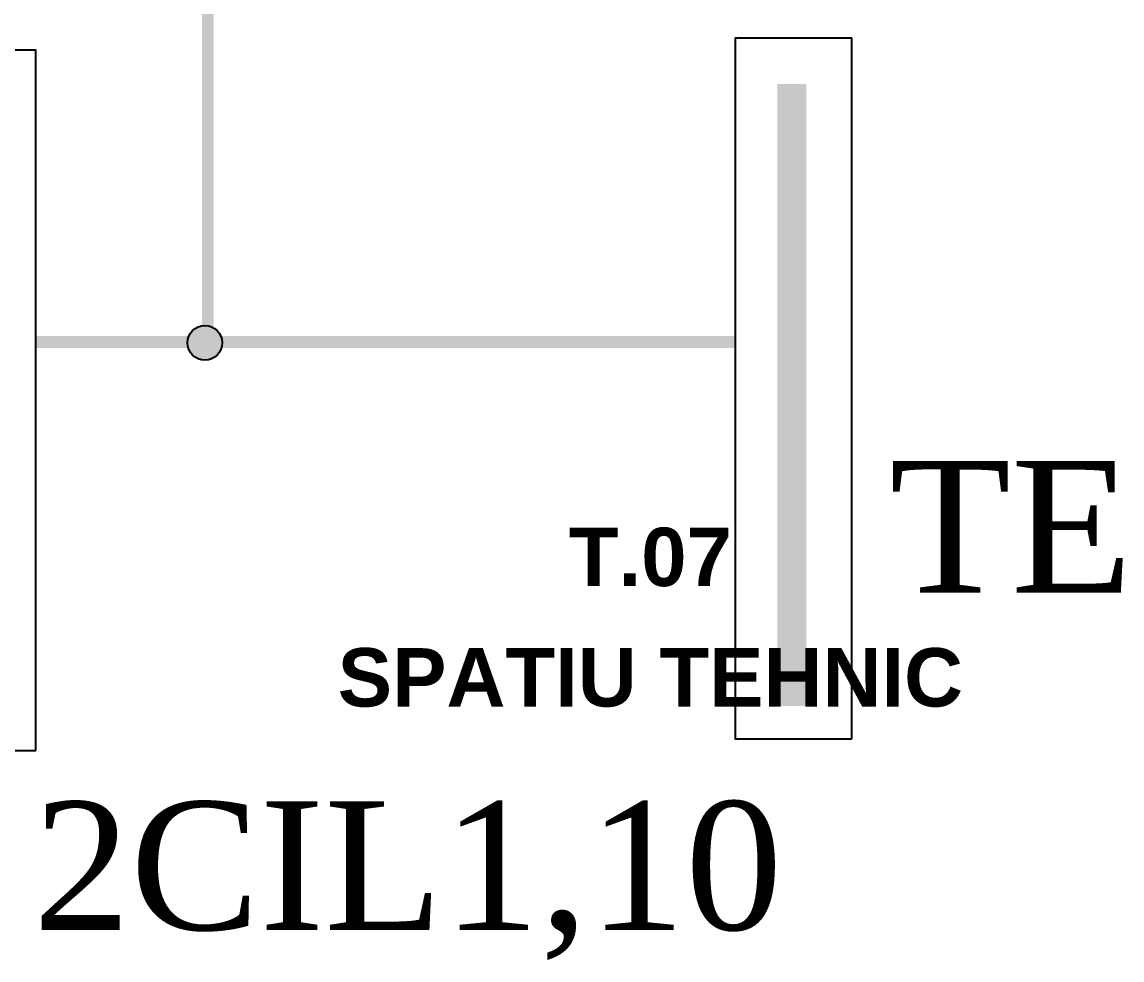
# Model space of a CAD drawing. Header units: millimetres. Extents: x 1322820 to 1391563, y 1051909 to 1098256.
# Drawn here: x 1358423 to 1360307, y 1080305 to 1081912 of the extents above; entities that cross this region are included whole.
import ezdxf
from ezdxf.enums import TextEntityAlignment as Align

# ---------------------------------------------------------------- set-up
doc = ezdxf.new("R2010")
doc.units = ezdxf.units.MM
doc.header["$MEASUREMENT"] = 0
doc.layers.get('0').update_dxf_attribs({"true_color": 0x787878})
for name, color, linetype in [('Circuit echipo', 7, 'Continuous'), ('circuite iluminat normal', 7, 'Continuous'), ('circuite iluminat vitali', 1, 'Continuous'), ('circuite prize vitali', 1, 'Continuous'), ('Texte', 7, 'Continuous')]:
    doc.layers.add(name, color=color, linetype=linetype)
doc.layers.add('Circuite', color=7, linetype='Continuous', lineweight=25)
doc.layers.add('New_ARCHICAD Zone Stamps_Pen_No__1', color=7, linetype='Continuous', lineweight=13, true_color=0x787878)
doc.layers.add('New_arhitectura - suprafete DTAC', color=7, linetype='Continuous', true_color=0x787878)
doc.styles.add('GENERATED_STYLE_1', font='arialbd.ttf')

# ---------------------------------------------------------------- blocks, each defined once
blk = doc.blocks.new('SPATIU TEHNIC_T.07_8_1', base_point=(1359393.4, 1080640.6))
at = {"layer": 'New_ARCHICAD Zone Stamps_Pen_No__1', "color": 7, "lineweight": 13, "style": 'GENERATED_STYLE_1'}
for tag, p in [('DUMMY_849', (1359259.2, 1081068.6)), ('DUMMY_850', (1360012.6, 1080862.4))]:
    blk.add_attdef(tag, text='', height=100, dxfattribs=at).set_placement(p, align=Align.TOP_LEFT)
for tag, p in [('ROOM_NUMBER', (1359498.8, 1081045.8)), ('ROOM_NAME', (1359498.8, 1080839.5))]:
    blk.add_attdef(tag, text='', height=100, dxfattribs=at).set_placement(p, align=Align.TOP_CENTER)
blk = doc.blocks.new('terasa')
at = {"layer": 'New_arhitectura - suprafete DTAC', "linetype": 'Continuous', "lineweight": 13}
blk.add_blockref('SPATIU TEHNIC_T.07_8_1', (1359393.388, 1080640.556), dxfattribs=at).add_auto_attribs({'ROOM_NAME': 'SPATIU TEHNIC', 'ROOM_NUMBER': 'T.07'})
blk = doc.blocks.new('A$C2BB31A3D')
at = {"layer": 'circuite iluminat normal'}
blk.add_lwpolyline([(0, 0), (1200, 0), (1200, 200), (0, 200)], close=True, dxfattribs=at)
at = {"layer": 'circuite iluminat vitali', "const_width": 50}
blk.add_lwpolyline([(56.2, 102.7), (1121.4, 102.7)], dxfattribs=at)

msp = doc.modelspace()

# ---------------------------------------------------------------- block references
msp.add_blockref('terasa', (0, 0))

# ---------------------------------------------------------------- next in the draw order: hatches: boundary and pattern name
at = {"layer": 'circuite iluminat vitali'}
h = msp.add_hatch(color=256, dxfattribs=at)
h.paths.add_polyline_path([(1358744.4, 1081334.1, -0.528515), (1358706.2, 1081365.1), (1358738.3, 1081350.5)])
h.paths.add_polyline_path([(1358744.4, 1081334.1), (1358738.3, 1081350.5), (1358757.1, 1081341.9, -0.127588)])
h.paths.add_polyline_path([(1358757.1, 1081341.9), (1358706.2, 1081365.1, -0.086363), (1358708.8, 1081375, -0.099878), (1358715.7, 1081384.5), (1358765.6, 1081361.7, -0.099878), (1358762.9, 1081350.3, -0.086363)])
h.paths.add_polyline_path([(1358765.6, 1081361.7), (1358715.7, 1081384.5, -0.664213)])

# ---------------------------------------------------------------- next in the draw order: linework, layer by layer
msp.add_circle((1358735.9, 1081362.6), 29.7, dxfattribs=at)
at = {"layer": 'circuite prize vitali', "lineweight": 20, "const_width": 20}
msp.add_lwpolyline([(1358740.7, 1082731.2), (1358740.7, 1082749.3), (1358740.7, 1081363.9), (1358446.2, 1081363.9), (1359643.9, 1081363.9)], dxfattribs=at)

# ---------------------------------------------------------------- next in the draw order: block references
at = {"layer": 'Circuit echipo', "rotation": 90}
for p in [(1359843.9, 1080684.3), (1358446.2, 1080664)]:
    msp.add_blockref('A$C2BB31A3D', p, dxfattribs=at)

# ---------------------------------------------------------------- next in the draw order: texts
at = {"layer": 'Circuite', "insert": (1359908.3, 1081160.3), "char_height": 225.707, "width": 1032.314, "attachment_point": 1}
msp.add_mtext('{\\fTimes New Roman|b0|i0|c0|p18;TETerasa}', dxfattribs=at)
at = {"layer": 'Texte', "color": 1, "insert": (1358441.9, 1080576.9), "char_height": 220, "width": 7878.54, "attachment_point": 1}
msp.add_mtext('{\\fTimes New Roman|b0|i0|c0|p18;2CIL1,10}', dxfattribs=at)

doc.saveas('drawing.dxf')
